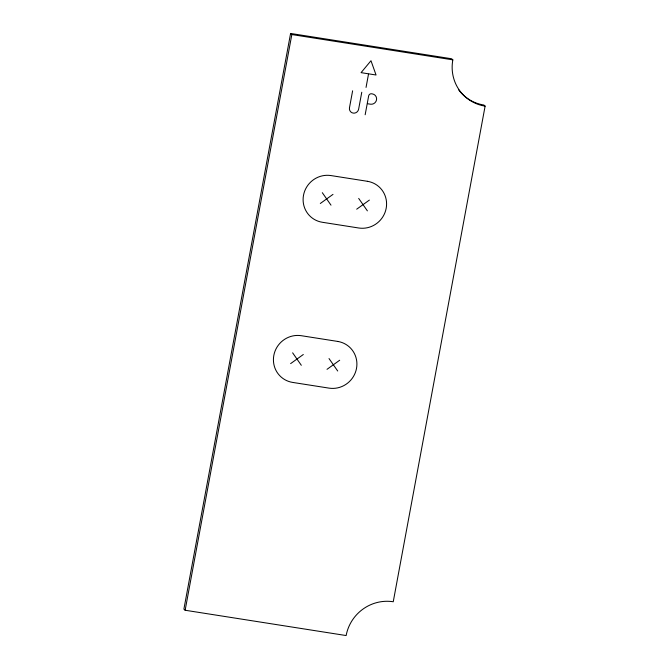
<?xml version="1.0" encoding="UTF-8"?>
<svg xmlns="http://www.w3.org/2000/svg" width="669" height="669" viewBox="0 0 669 669"><rect width="100%" height="100%" fill="white"/><g stroke="black" fill="none" stroke-linecap="round" stroke-linejoin="round"><path stroke-width="1" d="M290.589 33.45L183.891 609.141L185.137 610.245L346.141 635.55A41.06 39.822 -48.3 0 1 393.247 601.757L485.109 106.128A41.06 39.822 -48.3 0 1 452.838 59.859L451.592 58.755L290.589 33.45L291.835 34.554L452.838 59.859M185.137 610.245L291.835 34.554M352.622 90.8L349.477 107.768A4.733 4.591 -48.3 0 0 353.199 113.103A4.733 4.591 -48.3 0 0 358.626 109.206L361.77 92.238M366.043 87.422L368.56 73.824L376.053 75.003L370.986 60.728L361.068 72.645L368.034 73.741M365.165 114.75L368.661 95.901A2.567 2.492 -48.3 0 1 371.604 93.785L372.382 93.911A5.277 5.118 -48.3 0 1 376.53 99.857A5.277 5.118 -48.3 0 1 370.475 104.197L367.749 103.77M320.309 203.476L332.995 194.378M356.694 209.188L369.38 200.09M290.63 363.61L303.316 354.511M327.016 369.33L339.693 360.231M485.109 106.128L483.863 105.025A41.06 39.822 -48.3 0 1 458.566 89.721M358.693 198.417L367.381 210.869M322.307 192.697L330.996 205.157M329.014 358.551L337.703 371.011M292.629 352.831L301.318 365.291M367.365 181.291L330.979 175.571A23.95 23.231 -48.3 0 0 303.5 195.289A23.95 23.231 -48.3 0 0 322.324 222.275L358.709 227.995A23.95 23.231 -48.3 0 0 386.189 208.285A23.95 23.231 -48.3 0 0 367.365 181.291M337.686 341.424L301.301 335.704A23.95 23.231 -48.3 0 0 273.822 355.423A23.95 23.231 -48.3 0 0 292.646 382.417L329.031 388.129A23.95 23.231 -48.3 0 0 356.51 368.418A23.95 23.231 -48.3 0 0 337.686 341.424"/></g></svg>
